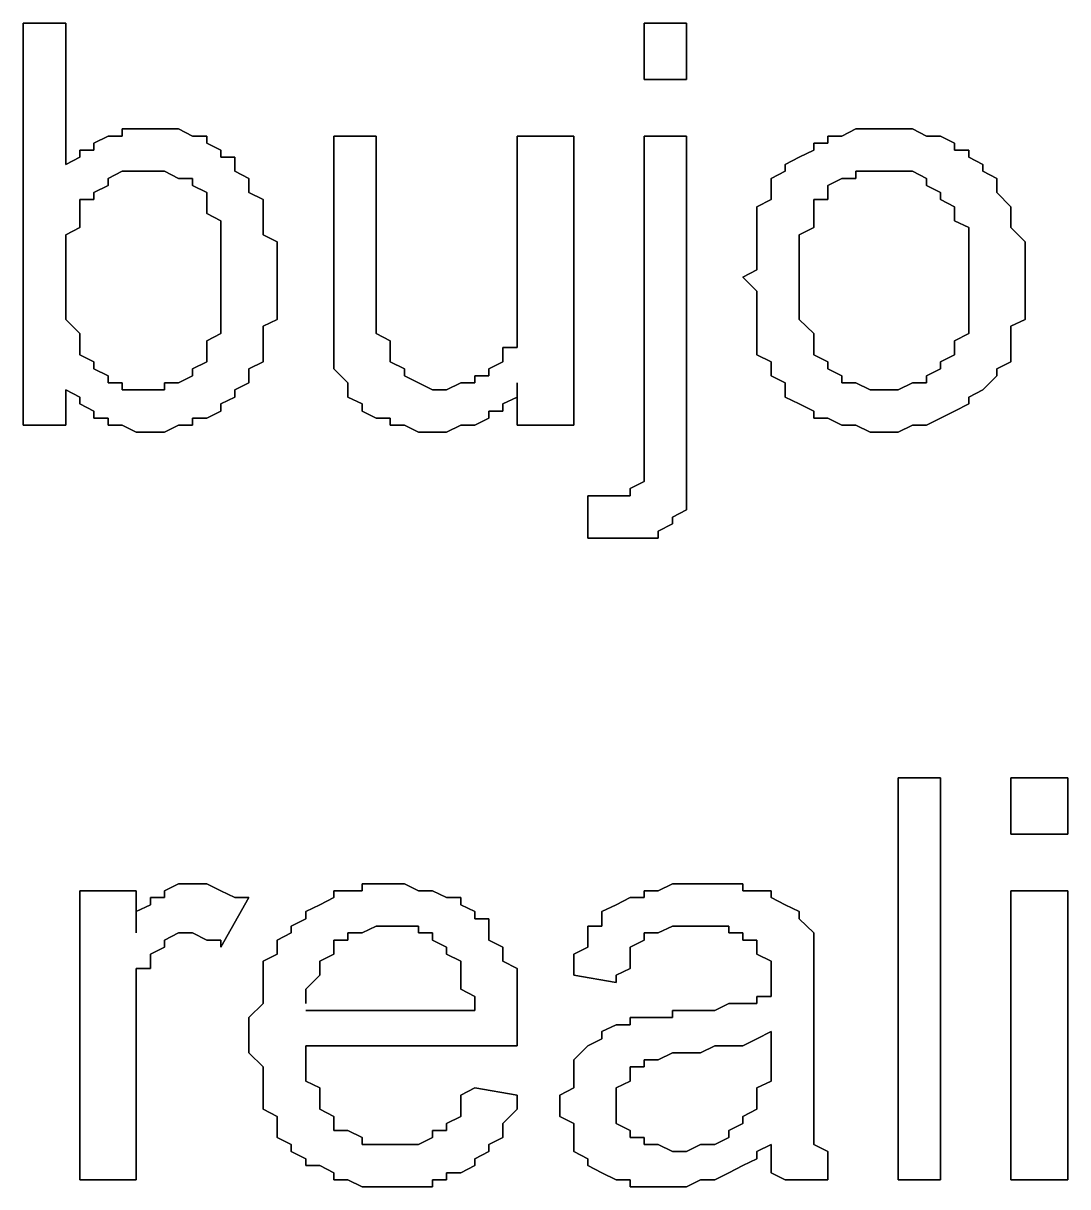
# Model space of a CAD drawing. Header units: metres. Extents: x 2.9 to 42.8, y 1.7 to 28.7.
# Drawn here: x 39.6875 to 39.9486, y 21.3572 to 21.6482 of the extents above; entities that cross this region are included whole.
import ezdxf

# ---------------------------------------------------------------- set-up
doc = ezdxf.new("R2010")
doc.units = ezdxf.units.M
doc.layers.add('GRIS', color=8, linetype='Continuous')

msp = doc.modelspace()

# ---------------------------------------------------------------- linework, layer by layer
at = {"layer": 'GRIS', "lineweight": -3}
for points in [[(39.6981, 21.6482), (39.6875, 21.6482), (39.6981, 21.6482)], [(39.6875, 21.6482), (39.6875, 21.5477), (39.6875, 21.6482)], [(39.6981, 21.6129), (39.6981, 21.6482), (39.6981, 21.6129)], [(39.8533, 21.6482), (39.8427, 21.6482), (39.8533, 21.6482)], [(39.8427, 21.6482), (39.8427, 21.6341), (39.8427, 21.6482)], [(39.8533, 21.6341), (39.8533, 21.6482), (39.8533, 21.6341)], [(39.8427, 21.6341), (39.8533, 21.6341), (39.8427, 21.6341)], [(39.7157, 21.6218), (39.7122, 21.6218), (39.7157, 21.6218)], [(39.7122, 21.6218), (39.7122, 21.62), (39.7122, 21.6218)], [(39.7193, 21.6218), (39.7157, 21.6218), (39.7193, 21.6218)], [(39.7228, 21.6218), (39.7193, 21.6218), (39.7228, 21.6218)], [(39.7263, 21.6218), (39.7228, 21.6218), (39.7263, 21.6218)], [(39.7298, 21.62), (39.7263, 21.6218), (39.7298, 21.62)], [(39.8956, 21.6218), (39.8921, 21.62), (39.8956, 21.6218)], [(39.8992, 21.6218), (39.8956, 21.6218), (39.8992, 21.6218)], [(39.9027, 21.6218), (39.8992, 21.6218), (39.9027, 21.6218)], [(39.9062, 21.6218), (39.9027, 21.6218), (39.9062, 21.6218)], [(39.9098, 21.6218), (39.9062, 21.6218), (39.9098, 21.6218)], [(39.9133, 21.62), (39.9098, 21.6218), (39.9133, 21.62)], [(39.7087, 21.62), (39.7051, 21.6182), (39.7087, 21.62)], [(39.7122, 21.62), (39.7087, 21.62), (39.7122, 21.62)], [(39.7334, 21.62), (39.7298, 21.62), (39.7334, 21.62)], [(39.7334, 21.6182), (39.7334, 21.62), (39.7334, 21.6182)], [(39.7757, 21.62), (39.7651, 21.62), (39.7757, 21.62)], [(39.7651, 21.62), (39.7651, 21.5759), (39.7651, 21.62)], [(39.7757, 21.5794), (39.7757, 21.62), (39.7757, 21.5794)], [(39.8251, 21.62), (39.811, 21.62), (39.8251, 21.62)], [(39.811, 21.62), (39.811, 21.5812), (39.811, 21.62)], [(39.8251, 21.5477), (39.8251, 21.62), (39.8251, 21.5477)], [(39.8533, 21.62), (39.8427, 21.62), (39.8533, 21.62)], [(39.8427, 21.62), (39.8427, 21.5441), (39.8427, 21.62)], [(39.8533, 21.5441), (39.8533, 21.62), (39.8533, 21.5441)], [(39.8921, 21.62), (39.8886, 21.62), (39.8921, 21.62)], [(39.8886, 21.62), (39.8886, 21.6182), (39.8886, 21.62)], [(39.9168, 21.62), (39.9133, 21.62), (39.9168, 21.62)], [(39.9203, 21.6182), (39.9168, 21.62), (39.9203, 21.6182)], [(39.7051, 21.6165), (39.7016, 21.6165), (39.7051, 21.6165)], [(39.7016, 21.6165), (39.7016, 21.6147), (39.7016, 21.6165)], [(39.7051, 21.6182), (39.7051, 21.6165), (39.7051, 21.6182)], [(39.7369, 21.6165), (39.7334, 21.6182), (39.7369, 21.6165)], [(39.7369, 21.6147), (39.7369, 21.6165), (39.7369, 21.6147)], [(39.8851, 21.6165), (39.8815, 21.6147), (39.8851, 21.6165)], [(39.8886, 21.6182), (39.8851, 21.6182), (39.8886, 21.6182)], [(39.8851, 21.6182), (39.8851, 21.6165), (39.8851, 21.6182)], [(39.9203, 21.6165), (39.9203, 21.6182), (39.9203, 21.6165)], [(39.9239, 21.6165), (39.9203, 21.6165), (39.9239, 21.6165)], [(39.9239, 21.6147), (39.9239, 21.6165), (39.9239, 21.6147)], [(39.7016, 21.6147), (39.6981, 21.6129), (39.7016, 21.6147)], [(39.7404, 21.6147), (39.7369, 21.6147), (39.7404, 21.6147)], [(39.7404, 21.6129), (39.7404, 21.6147), (39.7404, 21.6129)], [(39.7404, 21.6112), (39.7404, 21.6129), (39.7404, 21.6112)], [(39.8815, 21.6147), (39.878, 21.6129), (39.8815, 21.6147)], [(39.878, 21.6129), (39.878, 21.6112), (39.878, 21.6129)], [(39.9274, 21.6129), (39.9239, 21.6147), (39.9274, 21.6129)], [(39.9274, 21.6112), (39.9274, 21.6129), (39.9274, 21.6112)], [(39.7087, 21.6094), (39.7122, 21.6112), (39.7087, 21.6094)], [(39.7122, 21.6112), (39.7157, 21.6112), (39.7122, 21.6112)], [(39.7157, 21.6112), (39.7193, 21.6112), (39.7157, 21.6112)], [(39.7193, 21.6112), (39.7228, 21.6112), (39.7193, 21.6112)], [(39.7228, 21.6112), (39.7263, 21.6094), (39.7228, 21.6112)], [(39.7439, 21.6094), (39.7404, 21.6112), (39.7439, 21.6094)], [(39.878, 21.6112), (39.8745, 21.6094), (39.878, 21.6112)], [(39.8956, 21.6094), (39.8956, 21.6112), (39.8956, 21.6094)], [(39.8956, 21.6112), (39.8992, 21.6112), (39.8956, 21.6112)], [(39.8992, 21.6112), (39.9027, 21.6112), (39.8992, 21.6112)], [(39.9027, 21.6112), (39.9062, 21.6112), (39.9027, 21.6112)], [(39.9062, 21.6112), (39.9098, 21.6112), (39.9062, 21.6112)], [(39.9098, 21.6112), (39.9133, 21.6094), (39.9098, 21.6112)], [(39.9309, 21.6094), (39.9274, 21.6112), (39.9309, 21.6094)], [(39.7051, 21.6059), (39.7087, 21.6076), (39.7051, 21.6059)], [(39.7087, 21.6076), (39.7087, 21.6094), (39.7087, 21.6076)], [(39.7263, 21.6094), (39.7298, 21.6094), (39.7263, 21.6094)], [(39.7298, 21.6094), (39.7298, 21.6076), (39.7298, 21.6094)], [(39.7298, 21.6076), (39.7334, 21.6059), (39.7298, 21.6076)], [(39.7439, 21.6076), (39.7439, 21.6094), (39.7439, 21.6076)], [(39.7439, 21.6059), (39.7439, 21.6076), (39.7439, 21.6059)], [(39.8745, 21.6094), (39.8745, 21.6076), (39.8745, 21.6094)], [(39.8745, 21.6076), (39.8745, 21.6059), (39.8745, 21.6076)], [(39.8886, 21.6076), (39.8921, 21.6094), (39.8886, 21.6076)], [(39.8886, 21.6059), (39.8886, 21.6076), (39.8886, 21.6059)], [(39.8921, 21.6094), (39.8956, 21.6094), (39.8921, 21.6094)], [(39.9133, 21.6094), (39.9133, 21.6076), (39.9133, 21.6094)], [(39.9133, 21.6076), (39.9168, 21.6059), (39.9133, 21.6076)], [(39.9309, 21.6076), (39.9309, 21.6094), (39.9309, 21.6076)], [(39.9309, 21.6059), (39.9309, 21.6076), (39.9309, 21.6059)], [(39.7016, 21.6023), (39.7016, 21.6041), (39.7016, 21.6023)], [(39.7016, 21.6041), (39.7051, 21.6041), (39.7016, 21.6041)], [(39.7051, 21.6041), (39.7051, 21.6059), (39.7051, 21.6041)], [(39.7334, 21.6059), (39.7334, 21.6041), (39.7334, 21.6059)], [(39.7334, 21.6041), (39.7334, 21.6023), (39.7334, 21.6041)], [(39.7475, 21.6041), (39.7439, 21.6059), (39.7475, 21.6041)], [(39.7475, 21.6006), (39.7475, 21.6041), (39.7475, 21.6006)], [(39.8745, 21.6041), (39.8709, 21.6023), (39.8745, 21.6041)], [(39.8745, 21.6059), (39.8745, 21.6041), (39.8745, 21.6059)], [(39.8851, 21.6023), (39.8851, 21.6041), (39.8851, 21.6023)], [(39.8851, 21.6041), (39.8886, 21.6041), (39.8851, 21.6041)], [(39.8886, 21.6041), (39.8886, 21.6059), (39.8886, 21.6041)], [(39.9168, 21.6059), (39.9168, 21.6041), (39.9168, 21.6059)], [(39.9168, 21.6041), (39.9203, 21.6023), (39.9168, 21.6041)], [(39.9344, 21.6023), (39.9309, 21.6059), (39.9344, 21.6023)], [(39.7016, 21.5988), (39.7016, 21.6023), (39.7016, 21.5988)], [(39.7334, 21.6023), (39.7334, 21.6006), (39.7334, 21.6023)], [(39.8709, 21.6023), (39.8709, 21.5988), (39.8709, 21.6023)], [(39.8851, 21.6006), (39.8851, 21.6023), (39.8851, 21.6006)], [(39.9203, 21.6023), (39.9203, 21.6006), (39.9203, 21.6023)], [(39.9344, 21.6006), (39.9344, 21.6023), (39.9344, 21.6006)], [(39.7016, 21.5971), (39.7016, 21.5988), (39.7016, 21.5971)], [(39.7334, 21.6006), (39.7369, 21.5988), (39.7334, 21.6006)], [(39.7369, 21.5988), (39.7369, 21.5971), (39.7369, 21.5988)], [(39.7475, 21.5971), (39.7475, 21.6006), (39.7475, 21.5971)], [(39.8709, 21.5988), (39.8709, 21.5971), (39.8709, 21.5988)], [(39.8851, 21.5971), (39.8851, 21.6006), (39.8851, 21.5971)], [(39.9203, 21.6006), (39.9203, 21.5988), (39.9203, 21.6006)], [(39.9203, 21.5988), (39.9239, 21.5971), (39.9203, 21.5988)], [(39.9344, 21.5988), (39.9344, 21.6006), (39.9344, 21.5988)], [(39.9344, 21.5971), (39.9344, 21.5988), (39.9344, 21.5971)], [(39.6981, 21.5953), (39.7016, 21.5971), (39.6981, 21.5953)], [(39.6981, 21.5935), (39.6981, 21.5953), (39.6981, 21.5935)], [(39.7369, 21.5971), (39.7369, 21.5953), (39.7369, 21.5971)], [(39.7369, 21.5953), (39.7369, 21.5918), (39.7369, 21.5953)], [(39.7475, 21.5953), (39.7475, 21.5971), (39.7475, 21.5953)], [(39.751, 21.5935), (39.7475, 21.5953), (39.751, 21.5935)], [(39.8709, 21.5971), (39.8709, 21.5953), (39.8709, 21.5971)], [(39.8709, 21.5953), (39.8709, 21.5918), (39.8709, 21.5953)], [(39.8815, 21.5953), (39.8851, 21.5971), (39.8815, 21.5953)], [(39.8815, 21.5935), (39.8815, 21.5953), (39.8815, 21.5935)], [(39.9239, 21.5971), (39.9239, 21.5953), (39.9239, 21.5971)], [(39.9239, 21.5953), (39.9239, 21.5935), (39.9239, 21.5953)], [(39.938, 21.5935), (39.9344, 21.5971), (39.938, 21.5935)], [(39.6981, 21.59), (39.6981, 21.5935), (39.6981, 21.59)], [(39.751, 21.59), (39.751, 21.5935), (39.751, 21.59)], [(39.8815, 21.59), (39.8815, 21.5935), (39.8815, 21.59)], [(39.9239, 21.5935), (39.9239, 21.59), (39.9239, 21.5935)], [(39.938, 21.5918), (39.938, 21.5935), (39.938, 21.5918)], [(39.6981, 21.5882), (39.6981, 21.59), (39.6981, 21.5882)], [(39.7369, 21.5918), (39.7369, 21.59), (39.7369, 21.5918)], [(39.7369, 21.59), (39.7369, 21.5865), (39.7369, 21.59)], [(39.751, 21.5882), (39.751, 21.59), (39.751, 21.5882)], [(39.8709, 21.5918), (39.8709, 21.59), (39.8709, 21.5918)], [(39.8709, 21.59), (39.8709, 21.5865), (39.8709, 21.59)], [(39.8815, 21.5882), (39.8815, 21.59), (39.8815, 21.5882)], [(39.9239, 21.59), (39.9239, 21.5882), (39.9239, 21.59)], [(39.938, 21.5882), (39.938, 21.5918), (39.938, 21.5882)], [(39.6981, 21.5847), (39.6981, 21.5882), (39.6981, 21.5847)], [(39.7369, 21.5865), (39.7369, 21.5847), (39.7369, 21.5865)], [(39.751, 21.5865), (39.751, 21.5882), (39.751, 21.5865)], [(39.751, 21.5847), (39.751, 21.5865), (39.751, 21.5847)], [(39.8709, 21.5865), (39.8674, 21.5847), (39.8709, 21.5865)], [(39.8815, 21.5847), (39.8815, 21.5882), (39.8815, 21.5847)], [(39.9239, 21.5882), (39.9239, 21.5847), (39.9239, 21.5882)], [(39.938, 21.5865), (39.938, 21.5882), (39.938, 21.5865)], [(39.938, 21.5847), (39.938, 21.5865), (39.938, 21.5847)], [(39.6981, 21.5812), (39.6981, 21.5847), (39.6981, 21.5812)], [(39.7369, 21.5847), (39.7369, 21.5829), (39.7369, 21.5847)], [(39.751, 21.5829), (39.751, 21.5847), (39.751, 21.5829)], [(39.8674, 21.5847), (39.8709, 21.5812), (39.8674, 21.5847)], [(39.8815, 21.5812), (39.8815, 21.5847), (39.8815, 21.5812)], [(39.9239, 21.5847), (39.9239, 21.5829), (39.9239, 21.5847)], [(39.938, 21.5829), (39.938, 21.5847), (39.938, 21.5829)], [(39.6981, 21.5794), (39.6981, 21.5812), (39.6981, 21.5794)], [(39.7369, 21.5829), (39.7369, 21.5812), (39.7369, 21.5829)], [(39.7369, 21.5812), (39.7369, 21.5777), (39.7369, 21.5812)], [(39.751, 21.5794), (39.751, 21.5829), (39.751, 21.5794)], [(39.811, 21.5812), (39.811, 21.5794), (39.811, 21.5812)], [(39.8709, 21.5812), (39.8709, 21.5794), (39.8709, 21.5812)], [(39.8815, 21.5777), (39.8815, 21.5812), (39.8815, 21.5777)], [(39.9239, 21.5829), (39.9239, 21.5812), (39.9239, 21.5829)], [(39.9239, 21.5812), (39.9239, 21.5777), (39.9239, 21.5812)], [(39.938, 21.5794), (39.938, 21.5829), (39.938, 21.5794)], [(39.6981, 21.5759), (39.6981, 21.5794), (39.6981, 21.5759)], [(39.7369, 21.5777), (39.7369, 21.5759), (39.7369, 21.5777)], [(39.751, 21.5777), (39.751, 21.5794), (39.751, 21.5777)], [(39.751, 21.5741), (39.751, 21.5777), (39.751, 21.5741)], [(39.7757, 21.5777), (39.7757, 21.5794), (39.7757, 21.5777)], [(39.7757, 21.5741), (39.7757, 21.5777), (39.7757, 21.5741)], [(39.811, 21.5794), (39.811, 21.5759), (39.811, 21.5794)], [(39.8709, 21.5794), (39.8709, 21.5759), (39.8709, 21.5794)], [(39.8815, 21.5759), (39.8815, 21.5777), (39.8815, 21.5759)], [(39.9239, 21.5777), (39.9239, 21.5759), (39.9239, 21.5777)], [(39.938, 21.5777), (39.938, 21.5794), (39.938, 21.5777)], [(39.938, 21.5741), (39.938, 21.5777), (39.938, 21.5741)], [(39.6981, 21.5741), (39.6981, 21.5759), (39.6981, 21.5741)], [(39.7369, 21.5759), (39.7369, 21.5724), (39.7369, 21.5759)], [(39.7651, 21.5759), (39.7651, 21.5724), (39.7651, 21.5759)], [(39.811, 21.5759), (39.811, 21.5741), (39.811, 21.5759)], [(39.8709, 21.5759), (39.8709, 21.5741), (39.8709, 21.5759)], [(39.8815, 21.5741), (39.8815, 21.5759), (39.8815, 21.5741)], [(39.9239, 21.5759), (39.9239, 21.5724), (39.9239, 21.5759)], [(39.7016, 21.5706), (39.6981, 21.5741), (39.7016, 21.5706)], [(39.7369, 21.5724), (39.7369, 21.5706), (39.7369, 21.5724)], [(39.7475, 21.5724), (39.751, 21.5741), (39.7475, 21.5724)], [(39.7475, 21.5706), (39.7475, 21.5724), (39.7475, 21.5706)], [(39.7651, 21.5724), (39.7651, 21.5706), (39.7651, 21.5724)], [(39.7757, 21.5706), (39.7757, 21.5741), (39.7757, 21.5706)], [(39.811, 21.5741), (39.811, 21.5706), (39.811, 21.5741)], [(39.8709, 21.5741), (39.8709, 21.5724), (39.8709, 21.5741)], [(39.8709, 21.5724), (39.8709, 21.5688), (39.8709, 21.5724)], [(39.8851, 21.5706), (39.8815, 21.5741), (39.8851, 21.5706)], [(39.9239, 21.5724), (39.9239, 21.5706), (39.9239, 21.5724)], [(39.9344, 21.5724), (39.938, 21.5741), (39.9344, 21.5724)], [(39.9344, 21.5706), (39.9344, 21.5724), (39.9344, 21.5706)], [(39.7016, 21.5688), (39.7016, 21.5706), (39.7016, 21.5688)], [(39.7369, 21.5706), (39.7334, 21.5688), (39.7369, 21.5706)], [(39.7475, 21.5671), (39.7475, 21.5706), (39.7475, 21.5671)], [(39.7651, 21.5706), (39.7651, 21.5671), (39.7651, 21.5706)], [(39.7792, 21.5688), (39.7757, 21.5706), (39.7792, 21.5688)], [(39.811, 21.5706), (39.811, 21.5688), (39.811, 21.5706)], [(39.8851, 21.5688), (39.8851, 21.5706), (39.8851, 21.5688)], [(39.9239, 21.5706), (39.9203, 21.5688), (39.9239, 21.5706)], [(39.9344, 21.5671), (39.9344, 21.5706), (39.9344, 21.5671)], [(39.7016, 21.5671), (39.7016, 21.5688), (39.7016, 21.5671)], [(39.7016, 21.5653), (39.7016, 21.5671), (39.7016, 21.5653)], [(39.7334, 21.5688), (39.7334, 21.5671), (39.7334, 21.5688)], [(39.7334, 21.5671), (39.7334, 21.5653), (39.7334, 21.5671)], [(39.7475, 21.5653), (39.7475, 21.5671), (39.7475, 21.5653)], [(39.7651, 21.5671), (39.7651, 21.5653), (39.7651, 21.5671)], [(39.7792, 21.5671), (39.7792, 21.5688), (39.7792, 21.5671)], [(39.7792, 21.5653), (39.7792, 21.5671), (39.7792, 21.5653)], [(39.811, 21.5671), (39.8074, 21.5671), (39.811, 21.5671)], [(39.8074, 21.5671), (39.8074, 21.5653), (39.8074, 21.5671)], [(39.811, 21.5688), (39.811, 21.5671), (39.811, 21.5688)], [(39.8709, 21.5688), (39.8709, 21.5671), (39.8709, 21.5688)], [(39.8709, 21.5671), (39.8709, 21.5653), (39.8709, 21.5671)], [(39.8851, 21.5671), (39.8851, 21.5688), (39.8851, 21.5671)], [(39.8851, 21.5653), (39.8851, 21.5671), (39.8851, 21.5653)], [(39.9203, 21.5688), (39.9203, 21.5671), (39.9203, 21.5688)], [(39.9203, 21.5671), (39.9203, 21.5653), (39.9203, 21.5671)], [(39.9344, 21.5653), (39.9344, 21.5671), (39.9344, 21.5653)], [(39.7051, 21.5635), (39.7016, 21.5653), (39.7051, 21.5635)], [(39.7051, 21.5618), (39.7051, 21.5635), (39.7051, 21.5618)], [(39.7334, 21.5635), (39.7298, 21.5618), (39.7334, 21.5635)], [(39.7334, 21.5653), (39.7334, 21.5635), (39.7334, 21.5653)], [(39.7439, 21.5618), (39.7475, 21.5635), (39.7439, 21.5618)], [(39.7475, 21.5635), (39.7475, 21.5653), (39.7475, 21.5635)], [(39.7651, 21.5653), (39.7651, 21.5635), (39.7651, 21.5653)], [(39.7651, 21.5635), (39.7651, 21.5618), (39.7651, 21.5635)], [(39.7792, 21.5635), (39.7792, 21.5653), (39.7792, 21.5635)], [(39.7828, 21.5618), (39.7792, 21.5635), (39.7828, 21.5618)], [(39.8074, 21.5635), (39.8039, 21.5618), (39.8074, 21.5635)], [(39.8074, 21.5653), (39.8074, 21.5635), (39.8074, 21.5653)], [(39.8709, 21.5653), (39.8745, 21.5635), (39.8709, 21.5653)], [(39.8745, 21.5635), (39.8745, 21.5618), (39.8745, 21.5635)], [(39.8886, 21.5635), (39.8851, 21.5653), (39.8886, 21.5635)], [(39.8886, 21.5618), (39.8886, 21.5635), (39.8886, 21.5618)], [(39.9203, 21.5653), (39.9168, 21.5635), (39.9203, 21.5653)], [(39.9168, 21.5635), (39.9168, 21.5618), (39.9168, 21.5635)], [(39.9309, 21.5618), (39.9344, 21.5635), (39.9309, 21.5618)], [(39.9344, 21.5635), (39.9344, 21.5653), (39.9344, 21.5635)], [(39.7087, 21.56), (39.7051, 21.5618), (39.7087, 21.56)], [(39.7298, 21.5618), (39.7298, 21.56), (39.7298, 21.5618)], [(39.7439, 21.56), (39.7439, 21.5618), (39.7439, 21.56)], [(39.7651, 21.5618), (39.7686, 21.5583), (39.7651, 21.5618)], [(39.7828, 21.56), (39.7828, 21.5618), (39.7828, 21.56)], [(39.8039, 21.5618), (39.8039, 21.56), (39.8039, 21.5618)], [(39.8745, 21.5618), (39.8745, 21.56), (39.8745, 21.5618)], [(39.8921, 21.56), (39.8886, 21.5618), (39.8921, 21.56)], [(39.9168, 21.5618), (39.9133, 21.56), (39.9168, 21.5618)], [(39.9309, 21.56), (39.9309, 21.5618), (39.9309, 21.56)], [(39.7087, 21.5583), (39.7087, 21.56), (39.7087, 21.5583)], [(39.7122, 21.5583), (39.7087, 21.5583), (39.7122, 21.5583)], [(39.7122, 21.5565), (39.7122, 21.5583), (39.7122, 21.5565)], [(39.7263, 21.5583), (39.7228, 21.5583), (39.7263, 21.5583)], [(39.7228, 21.5583), (39.7228, 21.5565), (39.7228, 21.5583)], [(39.7298, 21.56), (39.7263, 21.5583), (39.7298, 21.56)], [(39.7404, 21.5565), (39.7439, 21.5583), (39.7404, 21.5565)], [(39.7439, 21.5583), (39.7439, 21.56), (39.7439, 21.5583)], [(39.7686, 21.5583), (39.7686, 21.5565), (39.7686, 21.5583)], [(39.7863, 21.5583), (39.7828, 21.56), (39.7863, 21.5583)], [(39.7898, 21.5565), (39.7863, 21.5583), (39.7898, 21.5565)], [(39.7969, 21.5583), (39.7933, 21.5565), (39.7969, 21.5583)], [(39.8004, 21.5583), (39.7969, 21.5583), (39.8004, 21.5583)], [(39.8039, 21.56), (39.8004, 21.56), (39.8039, 21.56)], [(39.8004, 21.56), (39.8004, 21.5583), (39.8004, 21.56)], [(39.811, 21.5565), (39.811, 21.5583), (39.811, 21.5565)], [(39.811, 21.5583), (39.811, 21.5477), (39.811, 21.5583)], [(39.8745, 21.56), (39.878, 21.5583), (39.8745, 21.56)], [(39.878, 21.5583), (39.878, 21.5565), (39.878, 21.5583)], [(39.8921, 21.5583), (39.8921, 21.56), (39.8921, 21.5583)], [(39.8956, 21.5583), (39.8921, 21.5583), (39.8956, 21.5583)], [(39.8992, 21.5565), (39.8956, 21.5583), (39.8992, 21.5565)], [(39.9098, 21.5583), (39.9062, 21.5565), (39.9098, 21.5583)], [(39.9133, 21.5583), (39.9098, 21.5583), (39.9133, 21.5583)], [(39.9133, 21.56), (39.9133, 21.5583), (39.9133, 21.56)], [(39.9274, 21.5565), (39.9309, 21.56), (39.9274, 21.5565)], [(39.6981, 21.5477), (39.6981, 21.5565), (39.6981, 21.5477)], [(39.6981, 21.5565), (39.7016, 21.5547), (39.6981, 21.5565)], [(39.7016, 21.5547), (39.7016, 21.553), (39.7016, 21.5547)], [(39.7157, 21.5565), (39.7122, 21.5565), (39.7157, 21.5565)], [(39.7193, 21.5565), (39.7157, 21.5565), (39.7193, 21.5565)], [(39.7228, 21.5565), (39.7193, 21.5565), (39.7228, 21.5565)], [(39.7369, 21.553), (39.7404, 21.5547), (39.7369, 21.553)], [(39.7404, 21.5547), (39.7404, 21.5565), (39.7404, 21.5547)], [(39.7686, 21.5565), (39.7686, 21.5547), (39.7686, 21.5565)], [(39.7686, 21.5547), (39.7722, 21.553), (39.7686, 21.5547)], [(39.7933, 21.5565), (39.7898, 21.5565), (39.7933, 21.5565)], [(39.8074, 21.553), (39.811, 21.5547), (39.8074, 21.553)], [(39.811, 21.5547), (39.811, 21.5565), (39.811, 21.5547)], [(39.878, 21.5565), (39.878, 21.5547), (39.878, 21.5565)], [(39.878, 21.5547), (39.8815, 21.553), (39.878, 21.5547)], [(39.9027, 21.5565), (39.8992, 21.5565), (39.9027, 21.5565)], [(39.9062, 21.5565), (39.9027, 21.5565), (39.9062, 21.5565)], [(39.9239, 21.5547), (39.9274, 21.5565), (39.9239, 21.5547)], [(39.9239, 21.553), (39.9239, 21.5547), (39.9239, 21.553)], [(39.7016, 21.553), (39.7051, 21.5512), (39.7016, 21.553)], [(39.7369, 21.5512), (39.7369, 21.553), (39.7369, 21.5512)], [(39.7722, 21.553), (39.7722, 21.5512), (39.7722, 21.553)], [(39.8074, 21.5512), (39.8074, 21.553), (39.8074, 21.5512)], [(39.8815, 21.553), (39.8851, 21.5512), (39.8815, 21.553)], [(39.9203, 21.5512), (39.9239, 21.553), (39.9203, 21.5512)], [(39.7051, 21.5512), (39.7051, 21.5494), (39.7051, 21.5512)], [(39.7051, 21.5494), (39.7087, 21.5494), (39.7051, 21.5494)], [(39.7087, 21.5494), (39.7087, 21.5477), (39.7087, 21.5494)], [(39.7298, 21.5477), (39.7298, 21.5494), (39.7298, 21.5477)], [(39.7298, 21.5494), (39.7334, 21.5494), (39.7298, 21.5494)], [(39.7334, 21.5494), (39.7369, 21.5512), (39.7334, 21.5494)], [(39.7722, 21.5512), (39.7757, 21.5494), (39.7722, 21.5512)], [(39.7757, 21.5494), (39.7792, 21.5494), (39.7757, 21.5494)], [(39.7792, 21.5494), (39.7792, 21.5477), (39.7792, 21.5494)], [(39.8004, 21.5477), (39.8039, 21.5494), (39.8004, 21.5477)], [(39.8039, 21.5494), (39.8039, 21.5512), (39.8039, 21.5494)], [(39.8039, 21.5512), (39.8074, 21.5512), (39.8039, 21.5512)], [(39.8851, 21.5512), (39.8851, 21.5494), (39.8851, 21.5512)], [(39.8851, 21.5494), (39.8886, 21.5494), (39.8851, 21.5494)], [(39.8886, 21.5494), (39.8921, 21.5477), (39.8886, 21.5494)], [(39.9133, 21.5477), (39.9168, 21.5494), (39.9133, 21.5477)], [(39.9168, 21.5494), (39.9203, 21.5512), (39.9168, 21.5494)], [(39.6875, 21.5477), (39.6981, 21.5477), (39.6875, 21.5477)], [(39.7087, 21.5477), (39.7122, 21.5477), (39.7087, 21.5477)], [(39.7122, 21.5477), (39.7157, 21.5459), (39.7122, 21.5477)], [(39.7157, 21.5459), (39.7193, 21.5459), (39.7157, 21.5459)], [(39.7193, 21.5459), (39.7228, 21.5459), (39.7193, 21.5459)], [(39.7228, 21.5459), (39.7263, 21.5477), (39.7228, 21.5459)], [(39.7263, 21.5477), (39.7298, 21.5477), (39.7263, 21.5477)], [(39.7792, 21.5477), (39.7828, 21.5477), (39.7792, 21.5477)], [(39.7828, 21.5477), (39.7863, 21.5459), (39.7828, 21.5477)], [(39.7863, 21.5459), (39.7898, 21.5459), (39.7863, 21.5459)], [(39.7898, 21.5459), (39.7933, 21.5459), (39.7898, 21.5459)], [(39.7933, 21.5459), (39.7969, 21.5477), (39.7933, 21.5459)], [(39.7969, 21.5477), (39.8004, 21.5477), (39.7969, 21.5477)], [(39.811, 21.5477), (39.8251, 21.5477), (39.811, 21.5477)], [(39.8921, 21.5477), (39.8956, 21.5477), (39.8921, 21.5477)], [(39.8956, 21.5477), (39.8992, 21.5459), (39.8956, 21.5477)], [(39.8992, 21.5459), (39.9027, 21.5459), (39.8992, 21.5459)], [(39.9027, 21.5459), (39.9062, 21.5459), (39.9027, 21.5459)], [(39.9062, 21.5459), (39.9098, 21.5477), (39.9062, 21.5459)], [(39.9098, 21.5477), (39.9133, 21.5477), (39.9098, 21.5477)], [(39.8427, 21.5441), (39.8427, 21.5424), (39.8427, 21.5441)], [(39.8533, 21.5406), (39.8533, 21.5441), (39.8533, 21.5406)], [(39.8427, 21.5424), (39.8427, 21.5406), (39.8427, 21.5424)], [(39.8427, 21.5406), (39.8427, 21.5371), (39.8427, 21.5406)], [(39.8533, 21.5371), (39.8533, 21.5406), (39.8533, 21.5371)], [(39.8427, 21.5371), (39.8427, 21.5353), (39.8427, 21.5371)], [(39.8533, 21.5353), (39.8533, 21.5371), (39.8533, 21.5353)], [(39.8427, 21.5353), (39.8427, 21.5336), (39.8427, 21.5353)], [(39.8533, 21.5336), (39.8533, 21.5353), (39.8533, 21.5336)], [(39.8427, 21.5336), (39.8392, 21.5318), (39.8427, 21.5336)], [(39.8392, 21.5318), (39.8392, 21.53), (39.8392, 21.5318)], [(39.8533, 21.53), (39.8533, 21.5336), (39.8533, 21.53)], [(39.8321, 21.53), (39.8286, 21.53), (39.8321, 21.53)], [(39.8286, 21.53), (39.8286, 21.5194), (39.8286, 21.53)], [(39.8357, 21.53), (39.8321, 21.53), (39.8357, 21.53)], [(39.8392, 21.53), (39.8357, 21.53), (39.8392, 21.53)], [(39.8533, 21.5283), (39.8533, 21.53), (39.8533, 21.5283)], [(39.8533, 21.5265), (39.8533, 21.5283), (39.8533, 21.5265)], [(39.8498, 21.5247), (39.8533, 21.5265), (39.8498, 21.5247)], [(39.8462, 21.5212), (39.8498, 21.523), (39.8462, 21.5212)], [(39.8498, 21.523), (39.8498, 21.5247), (39.8498, 21.523)], [(39.8462, 21.5194), (39.8462, 21.5212), (39.8462, 21.5194)], [(39.8286, 21.5194), (39.8321, 21.5194), (39.8286, 21.5194)], [(39.8321, 21.5194), (39.8357, 21.5194), (39.8321, 21.5194)], [(39.8357, 21.5194), (39.8392, 21.5194), (39.8357, 21.5194)], [(39.8392, 21.5194), (39.8427, 21.5194), (39.8392, 21.5194)], [(39.8427, 21.5194), (39.8462, 21.5194), (39.8427, 21.5194)], [(39.9168, 21.4595), (39.9062, 21.4595), (39.9168, 21.4595)], [(39.9062, 21.4595), (39.9062, 21.3589), (39.9062, 21.4595)], [(39.9168, 21.3589), (39.9168, 21.4595), (39.9168, 21.3589)], [(39.9486, 21.4595), (39.9344, 21.4595), (39.9486, 21.4595)], [(39.9344, 21.4595), (39.9344, 21.4454), (39.9344, 21.4595)], [(39.9486, 21.4454), (39.9486, 21.4595), (39.9486, 21.4454)], [(39.9344, 21.4454), (39.9486, 21.4454), (39.9344, 21.4454)], [(39.7263, 21.433), (39.7228, 21.4312), (39.7263, 21.433)], [(39.7298, 21.433), (39.7263, 21.433), (39.7298, 21.433)], [(39.7334, 21.433), (39.7298, 21.433), (39.7334, 21.433)], [(39.7369, 21.4312), (39.7334, 21.433), (39.7369, 21.4312)], [(39.7757, 21.433), (39.7722, 21.433), (39.7757, 21.433)], [(39.7722, 21.433), (39.7722, 21.4312), (39.7722, 21.433)], [(39.7792, 21.433), (39.7757, 21.433), (39.7792, 21.433)], [(39.7828, 21.433), (39.7792, 21.433), (39.7828, 21.433)], [(39.7863, 21.4312), (39.7828, 21.433), (39.7863, 21.4312)], [(39.8498, 21.433), (39.8462, 21.4312), (39.8498, 21.433)], [(39.8533, 21.433), (39.8498, 21.433), (39.8533, 21.433)], [(39.8568, 21.433), (39.8533, 21.433), (39.8568, 21.433)], [(39.8604, 21.433), (39.8568, 21.433), (39.8604, 21.433)], [(39.8639, 21.433), (39.8604, 21.433), (39.8639, 21.433)], [(39.8674, 21.433), (39.8639, 21.433), (39.8674, 21.433)], [(39.8674, 21.4312), (39.8674, 21.433), (39.8674, 21.4312)], [(39.7157, 21.4312), (39.7016, 21.4312), (39.7157, 21.4312)], [(39.7016, 21.4312), (39.7016, 21.3589), (39.7016, 21.4312)], [(39.7157, 21.4207), (39.7157, 21.4312), (39.7157, 21.4207)], [(39.7228, 21.4295), (39.7193, 21.4295), (39.7228, 21.4295)], [(39.7193, 21.4295), (39.7193, 21.4277), (39.7193, 21.4295)], [(39.7228, 21.4312), (39.7228, 21.4295), (39.7228, 21.4312)], [(39.7404, 21.4295), (39.7369, 21.4312), (39.7404, 21.4295)], [(39.7369, 21.4171), (39.7439, 21.4295), (39.7369, 21.4171)], [(39.7439, 21.4295), (39.7404, 21.4295), (39.7439, 21.4295)], [(39.7651, 21.4295), (39.7616, 21.4277), (39.7651, 21.4295)], [(39.7686, 21.4312), (39.7651, 21.4312), (39.7686, 21.4312)], [(39.7651, 21.4312), (39.7651, 21.4295), (39.7651, 21.4312)], [(39.7722, 21.4312), (39.7686, 21.4312), (39.7722, 21.4312)], [(39.7898, 21.4312), (39.7863, 21.4312), (39.7898, 21.4312)], [(39.7933, 21.4295), (39.7898, 21.4312), (39.7933, 21.4295)], [(39.7969, 21.4295), (39.7933, 21.4295), (39.7969, 21.4295)], [(39.7969, 21.4277), (39.7969, 21.4295), (39.7969, 21.4277)], [(39.8392, 21.4295), (39.8357, 21.4277), (39.8392, 21.4295)], [(39.8427, 21.4295), (39.8392, 21.4295), (39.8427, 21.4295)], [(39.8462, 21.4312), (39.8427, 21.4312), (39.8462, 21.4312)], [(39.8427, 21.4312), (39.8427, 21.4295), (39.8427, 21.4312)], [(39.8709, 21.4312), (39.8674, 21.4312), (39.8709, 21.4312)], [(39.8745, 21.4312), (39.8709, 21.4312), (39.8745, 21.4312)], [(39.8745, 21.4295), (39.8745, 21.4312), (39.8745, 21.4295)], [(39.878, 21.4277), (39.8745, 21.4295), (39.878, 21.4277)], [(39.9486, 21.4312), (39.9344, 21.4312), (39.9486, 21.4312)], [(39.9344, 21.4312), (39.9344, 21.3589), (39.9344, 21.4312)], [(39.9486, 21.3589), (39.9486, 21.4312), (39.9486, 21.3589)], [(39.7193, 21.4277), (39.7157, 21.426), (39.7193, 21.4277)], [(39.7616, 21.4277), (39.7581, 21.426), (39.7616, 21.4277)], [(39.8004, 21.426), (39.7969, 21.4277), (39.8004, 21.426)], [(39.8357, 21.4277), (39.8321, 21.426), (39.8357, 21.4277)], [(39.8815, 21.426), (39.878, 21.4277), (39.8815, 21.426)], [(39.7157, 21.426), (39.7157, 21.4224), (39.7157, 21.426)], [(39.7581, 21.4242), (39.7545, 21.4224), (39.7581, 21.4242)], [(39.7581, 21.426), (39.7581, 21.4242), (39.7581, 21.426)], [(39.8004, 21.4242), (39.8004, 21.426), (39.8004, 21.4242)], [(39.8039, 21.4242), (39.8004, 21.4242), (39.8039, 21.4242)], [(39.8039, 21.4224), (39.8039, 21.4242), (39.8039, 21.4224)], [(39.8321, 21.426), (39.8321, 21.4242), (39.8321, 21.426)], [(39.8321, 21.4242), (39.8321, 21.4224), (39.8321, 21.4242)], [(39.8815, 21.4242), (39.8815, 21.426), (39.8815, 21.4242)], [(39.8851, 21.4207), (39.8815, 21.4242), (39.8851, 21.4207)], [(39.7157, 21.4224), (39.7157, 21.4207), (39.7157, 21.4224)], [(39.7228, 21.4189), (39.7263, 21.4207), (39.7228, 21.4189)], [(39.7263, 21.4207), (39.7298, 21.4207), (39.7263, 21.4207)], [(39.7298, 21.4207), (39.7334, 21.4189), (39.7298, 21.4207)], [(39.7545, 21.4207), (39.751, 21.4189), (39.7545, 21.4207)], [(39.7545, 21.4224), (39.7545, 21.4207), (39.7545, 21.4224)], [(39.7686, 21.4189), (39.7686, 21.4207), (39.7686, 21.4189)], [(39.7686, 21.4207), (39.7722, 21.4207), (39.7686, 21.4207)], [(39.7722, 21.4207), (39.7757, 21.4224), (39.7722, 21.4207)], [(39.7757, 21.4224), (39.7792, 21.4224), (39.7757, 21.4224)], [(39.7792, 21.4224), (39.7828, 21.4224), (39.7792, 21.4224)], [(39.7828, 21.4224), (39.7863, 21.4224), (39.7828, 21.4224)], [(39.7863, 21.4224), (39.7863, 21.4207), (39.7863, 21.4224)], [(39.7863, 21.4207), (39.7898, 21.4207), (39.7863, 21.4207)], [(39.7898, 21.4207), (39.7898, 21.4189), (39.7898, 21.4207)], [(39.8039, 21.4207), (39.8039, 21.4224), (39.8039, 21.4207)], [(39.8039, 21.4189), (39.8039, 21.4207), (39.8039, 21.4189)], [(39.8321, 21.4224), (39.8286, 21.4224), (39.8321, 21.4224)], [(39.8286, 21.4224), (39.8286, 21.4207), (39.8286, 21.4224)], [(39.8286, 21.4207), (39.8286, 21.4171), (39.8286, 21.4207)], [(39.8427, 21.4189), (39.8427, 21.4207), (39.8427, 21.4189)], [(39.8427, 21.4207), (39.8462, 21.4207), (39.8427, 21.4207)], [(39.8462, 21.4207), (39.8498, 21.4224), (39.8462, 21.4207)], [(39.8498, 21.4224), (39.8533, 21.4224), (39.8498, 21.4224)], [(39.8533, 21.4224), (39.8568, 21.4224), (39.8533, 21.4224)], [(39.8568, 21.4224), (39.8604, 21.4224), (39.8568, 21.4224)], [(39.8604, 21.4224), (39.8639, 21.4224), (39.8604, 21.4224)], [(39.8639, 21.4224), (39.8639, 21.4207), (39.8639, 21.4224)], [(39.8639, 21.4207), (39.8674, 21.4207), (39.8639, 21.4207)], [(39.8674, 21.4207), (39.8674, 21.4189), (39.8674, 21.4207)], [(39.8851, 21.4189), (39.8851, 21.4207), (39.8851, 21.4189)], [(39.7228, 21.4171), (39.7228, 21.4189), (39.7228, 21.4171)], [(39.7334, 21.4189), (39.7369, 21.4189), (39.7334, 21.4189)], [(39.7369, 21.4189), (39.7369, 21.4171), (39.7369, 21.4189)], [(39.751, 21.4189), (39.751, 21.4171), (39.751, 21.4189)], [(39.7651, 21.4171), (39.7651, 21.4189), (39.7651, 21.4171)], [(39.7651, 21.4189), (39.7686, 21.4189), (39.7651, 21.4189)], [(39.7898, 21.4189), (39.7933, 21.4171), (39.7898, 21.4189)], [(39.8074, 21.4171), (39.8039, 21.4189), (39.8074, 21.4171)], [(39.8392, 21.4171), (39.8427, 21.4189), (39.8392, 21.4171)], [(39.8674, 21.4189), (39.8709, 21.4189), (39.8674, 21.4189)], [(39.8709, 21.4189), (39.8709, 21.4171), (39.8709, 21.4189)], [(39.8851, 21.4171), (39.8851, 21.4189), (39.8851, 21.4171)], [(39.7193, 21.4154), (39.7228, 21.4171), (39.7193, 21.4154)], [(39.7193, 21.4136), (39.7193, 21.4154), (39.7193, 21.4136)], [(39.751, 21.4154), (39.7475, 21.4136), (39.751, 21.4154)], [(39.751, 21.4171), (39.751, 21.4154), (39.751, 21.4171)], [(39.7616, 21.4136), (39.7651, 21.4154), (39.7616, 21.4136)], [(39.7651, 21.4154), (39.7651, 21.4171), (39.7651, 21.4154)], [(39.7933, 21.4171), (39.7933, 21.4154), (39.7933, 21.4171)], [(39.7933, 21.4154), (39.7969, 21.4136), (39.7933, 21.4154)], [(39.8074, 21.4154), (39.8074, 21.4171), (39.8074, 21.4154)], [(39.8074, 21.4136), (39.8074, 21.4154), (39.8074, 21.4136)], [(39.8286, 21.4171), (39.8251, 21.4154), (39.8286, 21.4171)], [(39.8251, 21.4154), (39.8251, 21.4136), (39.8251, 21.4154)], [(39.8392, 21.4154), (39.8392, 21.4171), (39.8392, 21.4154)], [(39.8392, 21.4118), (39.8392, 21.4154), (39.8392, 21.4118)], [(39.8709, 21.4171), (39.8709, 21.4154), (39.8709, 21.4171)], [(39.8709, 21.4154), (39.8745, 21.4136), (39.8709, 21.4154)], [(39.8851, 21.4154), (39.8851, 21.4171), (39.8851, 21.4154)], [(39.8851, 21.4136), (39.8851, 21.4154), (39.8851, 21.4136)], [(39.7157, 21.4083), (39.7157, 21.4118), (39.7157, 21.4083)], [(39.7157, 21.4118), (39.7193, 21.4118), (39.7157, 21.4118)], [(39.7193, 21.4118), (39.7193, 21.4136), (39.7193, 21.4118)], [(39.7475, 21.4136), (39.7475, 21.4118), (39.7475, 21.4136)], [(39.7475, 21.4118), (39.7475, 21.4101), (39.7475, 21.4118)], [(39.7616, 21.4118), (39.7616, 21.4136), (39.7616, 21.4118)], [(39.7616, 21.4101), (39.7616, 21.4118), (39.7616, 21.4101)], [(39.7969, 21.4136), (39.7969, 21.4118), (39.7969, 21.4136)], [(39.7969, 21.4118), (39.7969, 21.4101), (39.7969, 21.4118)], [(39.811, 21.4118), (39.8074, 21.4136), (39.811, 21.4118)], [(39.811, 21.4101), (39.811, 21.4118), (39.811, 21.4101)], [(39.8251, 21.4136), (39.8251, 21.4101), (39.8251, 21.4136)], [(39.8357, 21.4101), (39.8392, 21.4118), (39.8357, 21.4101)], [(39.8745, 21.4136), (39.8745, 21.4101), (39.8745, 21.4136)], [(39.8851, 21.4101), (39.8851, 21.4136), (39.8851, 21.4101)], [(39.7475, 21.4101), (39.7475, 21.4066), (39.7475, 21.4101)], [(39.7581, 21.4066), (39.7616, 21.4101), (39.7581, 21.4066)], [(39.7969, 21.4101), (39.7969, 21.4066), (39.7969, 21.4101)], [(39.811, 21.4066), (39.811, 21.4101), (39.811, 21.4066)], [(39.8251, 21.4101), (39.8357, 21.4083), (39.8251, 21.4101)], [(39.8357, 21.4083), (39.8357, 21.4101), (39.8357, 21.4083)], [(39.8745, 21.4101), (39.8745, 21.4083), (39.8745, 21.4101)], [(39.8851, 21.4083), (39.8851, 21.4101), (39.8851, 21.4083)], [(39.7157, 21.4066), (39.7157, 21.4083), (39.7157, 21.4066)], [(39.7157, 21.4048), (39.7157, 21.4066), (39.7157, 21.4048)], [(39.7475, 21.4066), (39.7475, 21.4048), (39.7475, 21.4066)], [(39.7581, 21.4048), (39.7581, 21.4066), (39.7581, 21.4048)], [(39.7969, 21.4066), (39.8004, 21.4048), (39.7969, 21.4066)], [(39.811, 21.4048), (39.811, 21.4066), (39.811, 21.4048)], [(39.8745, 21.4083), (39.8745, 21.4048), (39.8745, 21.4083)], [(39.8851, 21.4048), (39.8851, 21.4083), (39.8851, 21.4048)], [(39.7157, 21.4013), (39.7157, 21.4048), (39.7157, 21.4013)], [(39.7475, 21.4048), (39.7475, 21.403), (39.7475, 21.4048)], [(39.7581, 21.403), (39.7581, 21.4048), (39.7581, 21.403)], [(39.8004, 21.4048), (39.8004, 21.4013), (39.8004, 21.4048)], [(39.811, 21.403), (39.811, 21.4048), (39.811, 21.403)], [(39.8745, 21.4048), (39.8709, 21.4048), (39.8745, 21.4048)], [(39.8709, 21.4048), (39.8709, 21.403), (39.8709, 21.4048)], [(39.8851, 21.3889), (39.8851, 21.4048), (39.8851, 21.3889)], [(39.7157, 21.3995), (39.7157, 21.4013), (39.7157, 21.3995)], [(39.7475, 21.403), (39.7439, 21.3995), (39.7475, 21.403)], [(39.8004, 21.4013), (39.7581, 21.4013), (39.8004, 21.4013)], [(39.811, 21.3995), (39.811, 21.403), (39.811, 21.3995)], [(39.8533, 21.4013), (39.8498, 21.4013), (39.8533, 21.4013)], [(39.8498, 21.4013), (39.8498, 21.3995), (39.8498, 21.4013)], [(39.8568, 21.4013), (39.8533, 21.4013), (39.8568, 21.4013)], [(39.8604, 21.4013), (39.8568, 21.4013), (39.8604, 21.4013)], [(39.8639, 21.403), (39.8604, 21.4013), (39.8639, 21.403)], [(39.8674, 21.403), (39.8639, 21.403), (39.8674, 21.403)], [(39.8709, 21.403), (39.8674, 21.403), (39.8709, 21.403)], [(39.7157, 21.396), (39.7157, 21.3995), (39.7157, 21.396)], [(39.7439, 21.3995), (39.7439, 21.3977), (39.7439, 21.3995)], [(39.7439, 21.3977), (39.7439, 21.3942), (39.7439, 21.3977)], [(39.811, 21.3977), (39.811, 21.3995), (39.811, 21.3977)], [(39.811, 21.396), (39.811, 21.3977), (39.811, 21.396)], [(39.8357, 21.3977), (39.8321, 21.396), (39.8357, 21.3977)], [(39.8392, 21.3977), (39.8357, 21.3977), (39.8392, 21.3977)], [(39.8427, 21.3995), (39.8392, 21.3995), (39.8427, 21.3995)], [(39.8392, 21.3995), (39.8392, 21.3977), (39.8392, 21.3995)], [(39.8462, 21.3995), (39.8427, 21.3995), (39.8462, 21.3995)], [(39.8498, 21.3995), (39.8462, 21.3995), (39.8498, 21.3995)], [(39.7157, 21.3589), (39.7157, 21.396), (39.7157, 21.3589)], [(39.811, 21.3924), (39.811, 21.396), (39.811, 21.3924)], [(39.8321, 21.396), (39.8321, 21.3942), (39.8321, 21.396)], [(39.8709, 21.3942), (39.8745, 21.396), (39.8709, 21.3942)], [(39.8745, 21.396), (39.8745, 21.3907), (39.8745, 21.396)], [(39.7439, 21.3942), (39.7439, 21.3924), (39.7439, 21.3942)], [(39.7439, 21.3924), (39.7439, 21.3907), (39.7439, 21.3924)], [(39.7581, 21.3889), (39.7581, 21.3924), (39.7581, 21.3889)], [(39.7581, 21.3924), (39.811, 21.3924), (39.7581, 21.3924)], [(39.8286, 21.3924), (39.8251, 21.3889), (39.8286, 21.3924)], [(39.8321, 21.3942), (39.8286, 21.3924), (39.8321, 21.3942)], [(39.8568, 21.3907), (39.8604, 21.3924), (39.8568, 21.3907)], [(39.8604, 21.3924), (39.8639, 21.3924), (39.8604, 21.3924)], [(39.8639, 21.3924), (39.8674, 21.3924), (39.8639, 21.3924)], [(39.8674, 21.3924), (39.8709, 21.3942), (39.8674, 21.3924)], [(39.7439, 21.3907), (39.7475, 21.3872), (39.7439, 21.3907)], [(39.7581, 21.3872), (39.7581, 21.3889), (39.7581, 21.3872)], [(39.8251, 21.3889), (39.8251, 21.3872), (39.8251, 21.3889)], [(39.8427, 21.3872), (39.8427, 21.3889), (39.8427, 21.3872)], [(39.8427, 21.3889), (39.8462, 21.3889), (39.8427, 21.3889)], [(39.8462, 21.3889), (39.8498, 21.3907), (39.8462, 21.3889)], [(39.8498, 21.3907), (39.8533, 21.3907), (39.8498, 21.3907)], [(39.8533, 21.3907), (39.8568, 21.3907), (39.8533, 21.3907)], [(39.8745, 21.3907), (39.8745, 21.3872), (39.8745, 21.3907)], [(39.8851, 21.3854), (39.8851, 21.3889), (39.8851, 21.3854)], [(39.7475, 21.3872), (39.7475, 21.3854), (39.7475, 21.3872)], [(39.7581, 21.3836), (39.7581, 21.3872), (39.7581, 21.3836)], [(39.8251, 21.3872), (39.8251, 21.3854), (39.8251, 21.3872)], [(39.8392, 21.3854), (39.8392, 21.3872), (39.8392, 21.3854)], [(39.8392, 21.3872), (39.8427, 21.3872), (39.8392, 21.3872)], [(39.8745, 21.3872), (39.8745, 21.3836), (39.8745, 21.3872)], [(39.7475, 21.3854), (39.7475, 21.3819), (39.7475, 21.3854)], [(39.7616, 21.3819), (39.7581, 21.3836), (39.7616, 21.3819)], [(39.8251, 21.3854), (39.8251, 21.3819), (39.8251, 21.3854)], [(39.8357, 21.3819), (39.8392, 21.3836), (39.8357, 21.3819)], [(39.8392, 21.3836), (39.8392, 21.3854), (39.8392, 21.3836)], [(39.8745, 21.3836), (39.8709, 21.3819), (39.8745, 21.3836)], [(39.8851, 21.3819), (39.8851, 21.3854), (39.8851, 21.3819)], [(39.7475, 21.3819), (39.7475, 21.3801), (39.7475, 21.3819)], [(39.7475, 21.3801), (39.7475, 21.3783), (39.7475, 21.3801)], [(39.7616, 21.3801), (39.7616, 21.3819), (39.7616, 21.3801)], [(39.7616, 21.3783), (39.7616, 21.3801), (39.7616, 21.3783)], [(39.8004, 21.3819), (39.7969, 21.3801), (39.8004, 21.3819)], [(39.7969, 21.3801), (39.7969, 21.3783), (39.7969, 21.3801)], [(39.811, 21.3801), (39.8004, 21.3819), (39.811, 21.3801)], [(39.811, 21.3783), (39.811, 21.3801), (39.811, 21.3783)], [(39.8251, 21.3819), (39.8216, 21.3801), (39.8251, 21.3819)], [(39.8216, 21.3801), (39.8216, 21.3783), (39.8216, 21.3801)], [(39.8357, 21.3801), (39.8357, 21.3819), (39.8357, 21.3801)], [(39.8357, 21.3783), (39.8357, 21.3801), (39.8357, 21.3783)], [(39.8709, 21.3819), (39.8709, 21.3801), (39.8709, 21.3819)], [(39.8709, 21.3801), (39.8709, 21.3783), (39.8709, 21.3801)], [(39.8851, 21.3783), (39.8851, 21.3819), (39.8851, 21.3783)], [(39.7475, 21.3783), (39.7475, 21.3766), (39.7475, 21.3783)], [(39.7616, 21.3766), (39.7616, 21.3783), (39.7616, 21.3766)], [(39.7969, 21.3783), (39.7969, 21.3748), (39.7969, 21.3783)], [(39.811, 21.3766), (39.811, 21.3783), (39.811, 21.3766)], [(39.8216, 21.3783), (39.8216, 21.3748), (39.8216, 21.3783)], [(39.8357, 21.3766), (39.8357, 21.3783), (39.8357, 21.3766)], [(39.8709, 21.3783), (39.8709, 21.3766), (39.8709, 21.3783)], [(39.8851, 21.3766), (39.8851, 21.3783), (39.8851, 21.3766)], [(39.7475, 21.3766), (39.751, 21.3748), (39.7475, 21.3766)], [(39.751, 21.3748), (39.751, 21.3713), (39.751, 21.3748)], [(39.7651, 21.3748), (39.7616, 21.3766), (39.7651, 21.3748)], [(39.7651, 21.373), (39.7651, 21.3748), (39.7651, 21.373)], [(39.7969, 21.3748), (39.7933, 21.373), (39.7969, 21.3748)], [(39.8074, 21.373), (39.811, 21.3766), (39.8074, 21.373)], [(39.8216, 21.3748), (39.8251, 21.373), (39.8216, 21.3748)], [(39.8357, 21.373), (39.8357, 21.3766), (39.8357, 21.373)], [(39.8709, 21.3766), (39.8674, 21.3748), (39.8709, 21.3766)], [(39.8674, 21.3748), (39.8674, 21.373), (39.8674, 21.3748)], [(39.8851, 21.373), (39.8851, 21.3766), (39.8851, 21.373)], [(39.751, 21.3713), (39.751, 21.3695), (39.751, 21.3713)], [(39.7651, 21.3713), (39.7651, 21.373), (39.7651, 21.3713)], [(39.7686, 21.3713), (39.7651, 21.3713), (39.7686, 21.3713)], [(39.7722, 21.3695), (39.7686, 21.3713), (39.7722, 21.3695)], [(39.7933, 21.3713), (39.7898, 21.3713), (39.7933, 21.3713)], [(39.7898, 21.3713), (39.7898, 21.3695), (39.7898, 21.3713)], [(39.7933, 21.373), (39.7933, 21.3713), (39.7933, 21.373)], [(39.8074, 21.3713), (39.8074, 21.373), (39.8074, 21.3713)], [(39.8074, 21.3695), (39.8074, 21.3713), (39.8074, 21.3695)], [(39.8251, 21.373), (39.8251, 21.3713), (39.8251, 21.373)], [(39.8251, 21.3713), (39.8251, 21.3678), (39.8251, 21.3713)], [(39.8392, 21.3713), (39.8357, 21.373), (39.8392, 21.3713)], [(39.8392, 21.3695), (39.8392, 21.3713), (39.8392, 21.3695)], [(39.8674, 21.373), (39.8639, 21.3713), (39.8674, 21.373)], [(39.8639, 21.3713), (39.8639, 21.3695), (39.8639, 21.3713)], [(39.8851, 21.3713), (39.8851, 21.373), (39.8851, 21.3713)], [(39.8851, 21.3695), (39.8851, 21.3713), (39.8851, 21.3695)], [(39.751, 21.3695), (39.7545, 21.3678), (39.751, 21.3695)], [(39.7722, 21.3678), (39.7722, 21.3695), (39.7722, 21.3678)], [(39.7898, 21.3695), (39.7863, 21.3678), (39.7898, 21.3695)], [(39.8039, 21.3678), (39.8074, 21.3695), (39.8039, 21.3678)], [(39.8427, 21.3695), (39.8392, 21.3695), (39.8427, 21.3695)], [(39.8427, 21.3678), (39.8427, 21.3695), (39.8427, 21.3678)], [(39.8639, 21.3695), (39.8604, 21.3678), (39.8639, 21.3695)], [(39.8851, 21.3678), (39.8851, 21.3695), (39.8851, 21.3678)], [(39.7545, 21.3678), (39.7545, 21.366), (39.7545, 21.3678)], [(39.7545, 21.366), (39.7581, 21.3642), (39.7545, 21.366)], [(39.7757, 21.3678), (39.7722, 21.3678), (39.7757, 21.3678)], [(39.7792, 21.3678), (39.7757, 21.3678), (39.7792, 21.3678)], [(39.7828, 21.3678), (39.7792, 21.3678), (39.7828, 21.3678)], [(39.7863, 21.3678), (39.7828, 21.3678), (39.7863, 21.3678)], [(39.8004, 21.3642), (39.8039, 21.366), (39.8004, 21.3642)], [(39.8039, 21.366), (39.8039, 21.3678), (39.8039, 21.366)], [(39.8251, 21.3678), (39.8251, 21.366), (39.8251, 21.3678)], [(39.8251, 21.366), (39.8286, 21.3642), (39.8251, 21.366)], [(39.8462, 21.3678), (39.8427, 21.3678), (39.8462, 21.3678)], [(39.8498, 21.366), (39.8462, 21.3678), (39.8498, 21.366)], [(39.8533, 21.366), (39.8498, 21.366), (39.8533, 21.366)], [(39.8568, 21.3678), (39.8533, 21.366), (39.8568, 21.3678)], [(39.8604, 21.3678), (39.8568, 21.3678), (39.8604, 21.3678)], [(39.8709, 21.366), (39.8745, 21.3678), (39.8709, 21.366)], [(39.8709, 21.3642), (39.8709, 21.366), (39.8709, 21.3642)], [(39.8745, 21.3678), (39.8745, 21.366), (39.8745, 21.3678)], [(39.8745, 21.366), (39.8745, 21.3625), (39.8745, 21.366)], [(39.8886, 21.366), (39.8851, 21.3678), (39.8886, 21.366)], [(39.8886, 21.3625), (39.8886, 21.366), (39.8886, 21.3625)], [(39.7581, 21.3642), (39.7581, 21.3625), (39.7581, 21.3642)], [(39.7581, 21.3625), (39.7616, 21.3625), (39.7581, 21.3625)], [(39.7616, 21.3625), (39.7651, 21.3607), (39.7616, 21.3625)], [(39.7969, 21.3607), (39.8004, 21.3625), (39.7969, 21.3607)], [(39.8004, 21.3625), (39.8004, 21.3642), (39.8004, 21.3625)], [(39.8286, 21.3642), (39.8286, 21.3625), (39.8286, 21.3642)], [(39.8286, 21.3625), (39.8321, 21.3607), (39.8286, 21.3625)], [(39.8639, 21.3607), (39.8674, 21.3625), (39.8639, 21.3607)], [(39.8674, 21.3625), (39.8709, 21.3642), (39.8674, 21.3625)], [(39.8745, 21.3625), (39.8745, 21.3607), (39.8745, 21.3625)], [(39.8886, 21.3607), (39.8886, 21.3625), (39.8886, 21.3607)], [(39.7651, 21.3607), (39.7651, 21.3589), (39.7651, 21.3607)], [(39.7933, 21.3589), (39.7933, 21.3607), (39.7933, 21.3589)], [(39.7933, 21.3607), (39.7969, 21.3607), (39.7933, 21.3607)], [(39.8321, 21.3607), (39.8357, 21.3589), (39.8321, 21.3607)], [(39.8604, 21.3589), (39.8639, 21.3607), (39.8604, 21.3589)], [(39.8745, 21.3607), (39.878, 21.3589), (39.8745, 21.3607)], [(39.8886, 21.3589), (39.8886, 21.3607), (39.8886, 21.3589)], [(39.7016, 21.3589), (39.7157, 21.3589), (39.7016, 21.3589)], [(39.7651, 21.3589), (39.7686, 21.3589), (39.7651, 21.3589)], [(39.7686, 21.3589), (39.7722, 21.3572), (39.7686, 21.3589)], [(39.7722, 21.3572), (39.7757, 21.3572), (39.7722, 21.3572)], [(39.7757, 21.3572), (39.7792, 21.3572), (39.7757, 21.3572)], [(39.7792, 21.3572), (39.7828, 21.3572), (39.7792, 21.3572)], [(39.7828, 21.3572), (39.7863, 21.3572), (39.7828, 21.3572)], [(39.7863, 21.3572), (39.7898, 21.3572), (39.7863, 21.3572)], [(39.7898, 21.3572), (39.7898, 21.3589), (39.7898, 21.3572)], [(39.7898, 21.3589), (39.7933, 21.3589), (39.7898, 21.3589)], [(39.8357, 21.3589), (39.8392, 21.3589), (39.8357, 21.3589)], [(39.8392, 21.3589), (39.8392, 21.3572), (39.8392, 21.3589)], [(39.8392, 21.3572), (39.8427, 21.3572), (39.8392, 21.3572)], [(39.8427, 21.3572), (39.8462, 21.3572), (39.8427, 21.3572)], [(39.8462, 21.3572), (39.8498, 21.3572), (39.8462, 21.3572)], [(39.8498, 21.3572), (39.8533, 21.3572), (39.8498, 21.3572)], [(39.8533, 21.3572), (39.8568, 21.3589), (39.8533, 21.3572)], [(39.8568, 21.3589), (39.8604, 21.3589), (39.8568, 21.3589)], [(39.878, 21.3589), (39.8886, 21.3589), (39.878, 21.3589)], [(39.9062, 21.3589), (39.9168, 21.3589), (39.9062, 21.3589)], [(39.9344, 21.3589), (39.9486, 21.3589), (39.9344, 21.3589)]]:
    msp.add_lwpolyline(points, dxfattribs=at)

doc.saveas('drawing.dxf')
